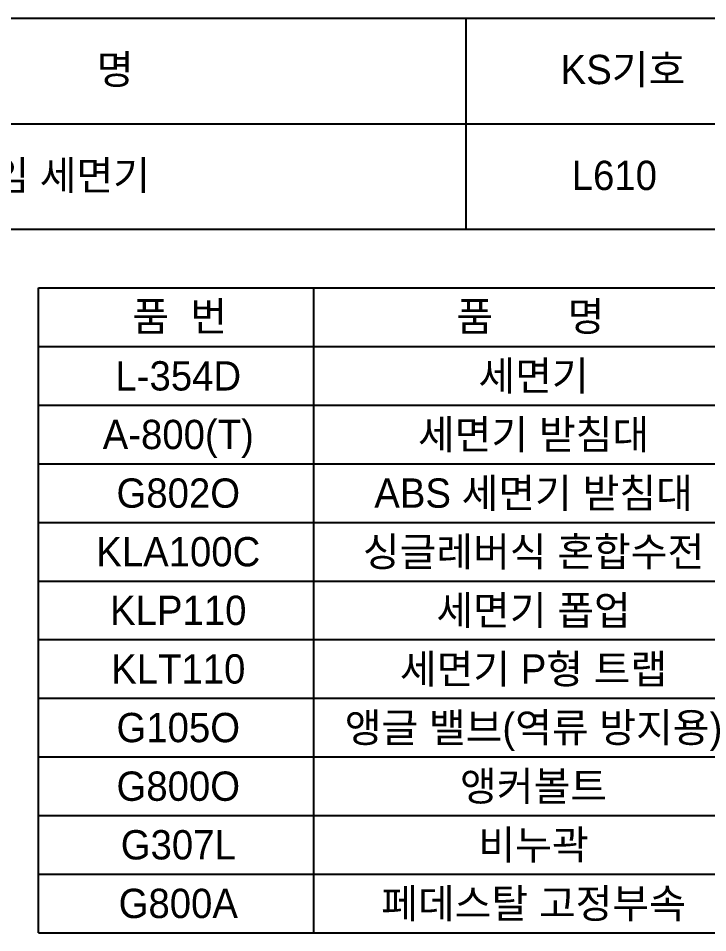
# Model space of a CAD drawing. Header units: millimetres. Extents: x 0 to 3868, y -67 to 2530.
# Drawn here: x 908 to 1496, y 1750 to 2530 of the extents above; entities that cross this region are included whole.
import ezdxf
from ezdxf.enums import TextEntityAlignment as Align

# ---------------------------------------------------------------- set-up
doc = ezdxf.new("R2010")
doc.units = ezdxf.units.MM
doc.layers.add('TEXT', color=7, linetype='Continuous')
doc.layers.add('도각라인', color=7, linetype='Continuous')
doc.styles.add('타이틀', font='H2GTRM.TTF', dxfattribs={"height": 25})

msp = doc.modelspace()

# ---------------------------------------------------------------- linework, layer by layer
at = {"layer": '도각라인'}
for p, q in [((0, 2530), (1800, 2530)), ((1290, 2350), (1290, 2530)), ((520, 2440), (1800, 2440)), ((0, 2350), (1800, 2350)), ((925, 1750), (925, 2300)), ((925, 2300), (1770, 2300)), ((1160, 1750), (1160, 2300)), ((925, 2250), (1770, 2250)), ((925, 2200), (1770, 2200)), ((925, 2150), (1530, 2150)), ((925, 2100), (1770, 2100)), ((925, 2050), (1770, 2050)), ((925, 2000), (1770, 2000)), ((925, 1950), (1770, 1950)), ((925, 1900), (1770, 1900)), ((925, 1900), (1770, 1900)), ((925, 1850), (1770, 1850)), ((925, 1800), (1770, 1800)), ((925, 1750), (1770, 1750))]:
    msp.add_line(p, q, dxfattribs=at)

# ---------------------------------------------------------------- texts
at = {"layer": 'TEXT', "style": '타이틀'}
for s, p in [('품             명', (915.69, 2486.4)), ('KS기호', (1423.85, 2486.32)), ('평면붙임 세면기', (905.77, 2396)), ('L610', (1416.49, 2396)), ('품  번', (1045.47, 2275.73)), ('품       명', (1344.82, 2275.73)), ('세면기', (1347.51, 2225)), ('L-354D', (1044.28, 2225)), ('A-800(T)', (1044.28, 2175)), ('세면기 받침대', (1347.51, 2175)), ('G802O', (1044.28, 2125)), ('ABS 세면기 받침대', (1347.51, 2125)), ('싱글레버식 혼합수전', (1347.51, 2075)), ('KLA100C', (1044.28, 2075)), ('KLP110', (1044.28, 2025)), ('세면기 폽업', (1347.51, 2025)), ('세면기 P형 트랩', (1347.51, 1975)), ('KLT110', (1044.28, 1975)), ('G105O', (1044.28, 1925)), ('앵글 밸브(역류 방지용)', (1347.51, 1925)), ('G800O', (1044.28, 1875)), ('앵커볼트', (1347.51, 1875)), ('G307L', (1044.28, 1825)), ('비누곽', (1347.51, 1825)), ('G800A', (1044.28, 1775)), ('페데스탈 고정부속', (1347.51, 1775))]:
    msp.add_text(s, height=25, dxfattribs=at).set_placement(p, align=Align.MIDDLE_CENTER)

doc.saveas('drawing.dxf')
